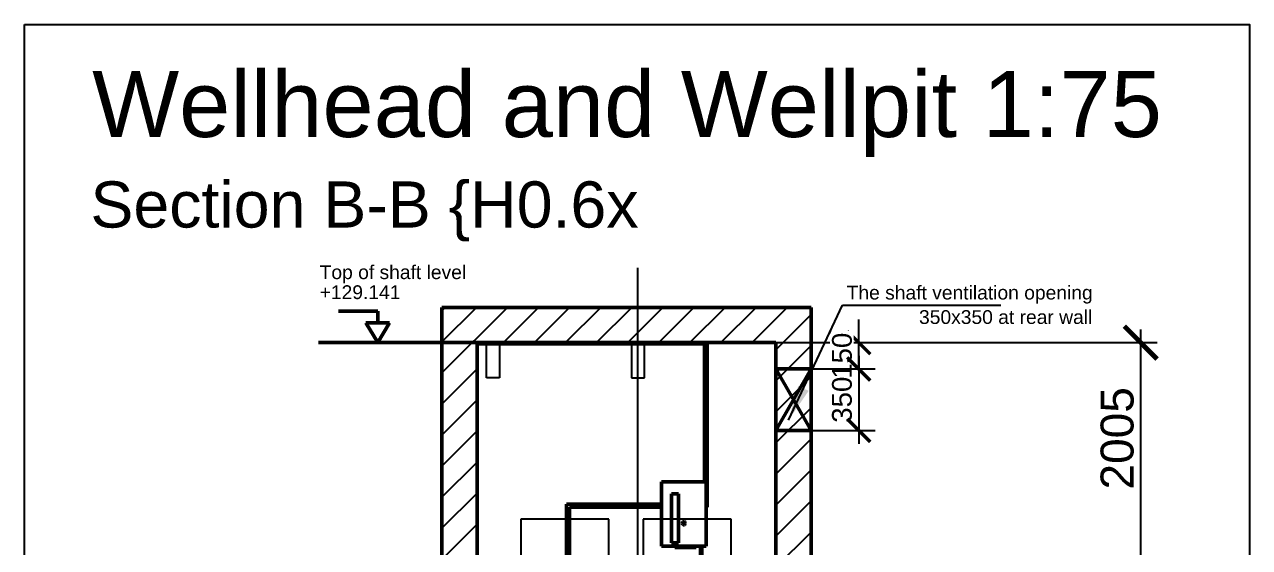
# Model space of a CAD drawing. Header units: millimetres. Extents: x -2854 to 202754, y -48725 to 27067.
# Drawn here: x 47249 to 54217, y 4476 to 7450 of the extents above; entities that cross this region are included whole.
import ezdxf
from ezdxf.enums import TextEntityAlignment as Align

# ---------------------------------------------------------------- set-up
doc = ezdxf.new("R2010")
doc.units = ezdxf.units.MM
doc.linetypes.add('AM_ISO02W050', pattern=[7.5, 6, -1.5])
doc.linetypes.add('AM_ISO08W050', pattern=[18, 12, -1.5, 3, -1.5])
for name, color, linetype, lineweight in [('AM_0', 7, 'Continuous', 50), ('AM_5', 3, 'Continuous', 25), ('AM_8', 1, 'Continuous', 25), ('LDBeams-AM_3', 6, 'AM_ISO02W050', 25), ('LDCar-AM_0', 7, 'Continuous', 50), ('LDElectricalComponents-AM_0', 7, 'Continuous', 50), ('LDForces-AM_0', 7, 'Continuous', 50), ('LDGovernor-AM_0', 7, 'Continuous', 50), ('LDRefugeSpace-AM_3', 6, 'AM_ISO02W050', 25), ('LDShaft-AM_0', 7, 'Continuous', 50), ('LDShaft-AM_5', 3, 'Continuous', 25), ('LDShaft-AM_7', 4, 'AM_ISO08W050', 25)]:
    doc.layers.add(name, color=color, linetype=linetype, lineweight=lineweight)
doc.layers.add('AM_VIEWS', color=1, linetype='Continuous', lineweight=25, plot=False)
doc.styles.add('LD', font='ARIALUNI.ttf')
doc.dimstyles.new('LIFT', dxfattribs={"dimtxt": 2.5, "dimasz": 2.5, "dimexe": 1.25, "dimexo": 0, "dimgap": 0.5, "dimtad": 1, "dimdec": 0, "dimzin": 1, "dimdsep": 46, "dimtxsty": 'LD', "dimblk": 'ARCHTICK', "dimcen": 0, "dimdle": 1, "dimclrd": 3, "dimclre": 3, "dimclrt": 4, "dimadec": 0, "dimazin": 0, "dimtp": 0.1, "dimtm": 0.1, "dimtfac": 0.71, "dimtdec": 0, "dimtix": 1, "dimtmove": 0, "dimatfit": 3, "dimfxl": 1, "dimtolj": 1, "dimarcsym": 0})
doc.dimstyles.new('LIFT$0', dxfattribs={"dimtxt": 2.5, "dimasz": 2.5, "dimexe": 1.25, "dimexo": 0, "dimgap": 0.5, "dimtad": 1, "dimdec": 0, "dimzin": 1, "dimdsep": 46, "dimtxsty": 'LD', "dimblk1": 'ARCHTICK', "dimblk2": 'ARCHTICK', "dimsah": 1, "dimcen": 0, "dimdle": 1, "dimclrd": 3, "dimclre": 3, "dimclrt": 4, "dimadec": 0, "dimazin": 0, "dimtp": 0.1, "dimtm": 0.1, "dimtfac": 0.71, "dimtdec": 0, "dimtix": 1, "dimtmove": 0, "dimatfit": 3, "dimfxl": 1, "dimtolj": 1, "dimarcsym": 0})

# ---------------------------------------------------------------- blocks, each defined once
blk = doc.blocks.new('LD_20260610085845_000001B2')
at = {"layer": 'LDShaft-AM_0'}
for p, q in [((-80, 24391), (-200, 24391)), ((-200, 24391), (-200, 21590)), ((0, 24391), (-80, 24391)), ((1900, 24391), (0, 24391)), ((1900, 18770), (1900, 24391)), ((0, 21590), (0, 24191)), ((0, 24191), (1700, 24191)), ((1700, 24191), (1700, 18770)), ((-200, 21590), (-200, 19370)), ((-200, 21590), (-80, 21590)), ((-80, 21590), (0, 21590)), ((0, 21560), (0, 21590)), ((-200, 19300), (-700, 19300)), ((-700, 19300), (-700, 19100)), ((-80, 19300), (-200, 19300)), ((0, 19300), (-80, 19300)), ((0, 18770), (0, 19300)), ((-700, 19100), (-200, 19100)), ((-200, 19100), (-200, 18770)), ((-200, 18770), (-80, 18770)), ((-80, 18770), (0, 18770)), ((1700, 18770), (1900, 18770))]:
    blk.add_line(p, q, dxfattribs=at)
blk = doc.blocks.new('LD_20260610085845_000001BC')
at = {"layer": 'LDShaft-AM_7'}
blk.add_line((0, -1091), (0, 4980), dxfattribs=at)
blk = doc.blocks.new('LD_20260610085845_000001BE')
at = {"layer": 'LDElectricalComponents-AM_0'}
for p, q in [((384, 23791), (-909, 23791)), ((-909, 23783), (384, 23783)), ((400, 23791), (384, 23791)), ((384, 23783), (400, 23783)), ((384, 23783), (384, 22999)), ((400, 23783), (400, 23791)), ((400, 22871), (400, 23783)), ((139, 22871), (-400, 22871)), ((-400, 22871), (-400, 22855)), ((400, 22855), (400, 22871)), ((-400, 22855), (-400, 21786)), ((-384, 21786), (-384, 22855)), ((-384, 22855), (139, 22855)), ((393, 22855), (400, 22855)), ((-400, 19107), (-400, 18370)), ((-384, 18370), (-384, 19107))]:
    blk.add_line(p, q, dxfattribs=at)
blk = doc.blocks.new('LD_20260610085845_000001C1')
at = {"layer": 'LDRefugeSpace-AM_3'}
for p, q in [((250, 500), (-250, 500)), ((-250, 500), (-250, -500)), ((250, -500), (250, 500)), ((-250, -500), (250, -500))]:
    blk.add_line(p, q, dxfattribs=at)
blk = doc.blocks.new('LD_20260610085845_000001C3')
at = {"layer": 'LDGovernor-AM_0'}
for p, q in [((-127, 235), (-127, -130)), ((127, 235), (-127, 235)), ((127, -130), (127, 235)), ((-30, 166), (-70, 166)), ((-70, 166), (-70, -112)), ((-30, -112), (-30, 166)), ((-9.2, 3.8), (-10, 0)), ((-10, 0), (-9.2, -3.8)), ((-7.1, 7.1), (-9.2, 3.8)), ((-3.8, 9.2), (-7.1, 7.1)), ((0, 10), (-3.8, 9.2)), ((3.8, 9.2), (0, 10)), ((7.1, 7.1), (3.8, 9.2)), ((9.2, 3.8), (7.1, 7.1)), ((10, 0), (9.2, 3.8)), ((9.2, -3.8), (10, 0)), ((-9.2, -3.8), (-7.1, -7.1)), ((-7.1, -7.1), (-3.8, -9.2)), ((-3.8, -9.2), (0, -10)), ((0, -10), (3.8, -9.2)), ((3.8, -9.2), (7.1, -7.1)), ((7.1, -7.1), (9.2, -3.8)), ((-127, -130), (127, -130)), ((-70, -112), (-30, -112)), ((70, -130), (-50, -130)), ((-50, -130), (-50, -138)), ((-50, -138), (70, -138)), ((70, -138), (70, -130))]:
    blk.add_line(p, q, dxfattribs=at)
blk = doc.blocks.new('LD_20260610085845_000001C4')
at = {"layer": 'LDForces-AM_0'}
for p, q in [((1071, 23034), (1071, 23025)), ((1071.3, 23034), (1071.3, 23025)), ((1071.3, 23025), (1071.3, 23034)), ((1072.2, 23034), (1072.2, 23025)), ((1072.2, 23025), (1072.2, 23034)), ((1073.5, 23034), (1073.5, 23025)), ((1073.5, 23025), (1073.5, 23034)), ((1075, 23034), (1075, 23025)), ((1075, 23025), (1075, 23034)), ((1076.5, 23034), (1076.5, 23025)), ((1076.5, 23025), (1076.5, 23034)), ((1077.8, 23034), (1077.8, 23025)), ((1077.8, 23025), (1077.8, 23034)), ((1078.7, 23034), (1078.7, 23025)), ((1078.7, 23025), (1078.7, 23034)), ((1079, 23025), (1079, 23034)), ((1271, 23034), (1271, 22186)), ((1271.3, 23034), (1271.3, 22186)), ((1271.3, 22186), (1271.3, 23034)), ((1272.2, 23034), (1272.2, 22186)), ((1272.2, 22186), (1272.2, 23034)), ((1273.5, 23034), (1273.5, 22186)), ((1273.5, 22186), (1273.5, 23034)), ((1275, 23034), (1275, 22186)), ((1275, 22186), (1275, 23034)), ((1276.5, 23034), (1276.5, 22186)), ((1276.5, 22186), (1276.5, 23034)), ((1277.8, 23034), (1277.8, 22186)), ((1277.8, 22186), (1277.8, 23034)), ((1278.7, 23034), (1278.7, 22186)), ((1278.7, 22186), (1278.7, 23034)), ((1279, 22186), (1279, 23034)), ((1071, 22945), (1071, 22186)), ((1071.3, 22945), (1071.3, 22186)), ((1071.3, 22186), (1071.3, 22945)), ((1072.2, 22945), (1072.2, 22186)), ((1072.2, 22186), (1072.2, 22945)), ((1073.5, 22945), (1073.5, 22186)), ((1073.5, 22186), (1073.5, 22945)), ((1075, 22945), (1075, 22186)), ((1075, 22186), (1075, 22945)), ((1076.5, 22945), (1076.5, 22186)), ((1076.5, 22186), (1076.5, 22945)), ((1077.8, 22945), (1077.8, 22186)), ((1077.8, 22186), (1077.8, 22945)), ((1078.7, 22945), (1078.7, 22186)), ((1078.7, 22186), (1078.7, 22945)), ((1079, 22186), (1079, 22945)), ((1071, 19507), (1071, 19310)), ((1071.3, 19507), (1071.3, 19310)), ((1071.3, 19310), (1071.3, 19507)), ((1072.2, 19507), (1072.2, 19310)), ((1072.2, 19310), (1072.2, 19507)), ((1073.5, 19507), (1073.5, 19310)), ((1073.5, 19310), (1073.5, 19507)), ((1075, 19507), (1075, 19310)), ((1075, 19310), (1075, 19507)), ((1076.5, 19507), (1076.5, 19310)), ((1076.5, 19310), (1076.5, 19507)), ((1077.8, 19507), (1077.8, 19310)), ((1077.8, 19310), (1077.8, 19507)), ((1078.7, 19507), (1078.7, 19310)), ((1078.7, 19310), (1078.7, 19507)), ((1079, 19310), (1079, 19507)), ((1271, 19507), (1271, 18770)), ((1271.3, 19507), (1271.3, 18770)), ((1271.3, 18770), (1271.3, 19507)), ((1272.2, 19507), (1272.2, 18770)), ((1272.2, 18770), (1272.2, 19507)), ((1273.5, 19507), (1273.5, 18770)), ((1273.5, 18770), (1273.5, 19507)), ((1275, 19507), (1275, 18770)), ((1275, 18770), (1275, 19507)), ((1276.5, 19507), (1276.5, 18770)), ((1276.5, 18770), (1276.5, 19507)), ((1277.8, 19507), (1277.8, 18770)), ((1277.8, 18770), (1277.8, 19507)), ((1278.7, 19507), (1278.7, 18770)), ((1278.7, 18770), (1278.7, 19507)), ((1279, 18770), (1279, 19507)), ((1071, 19290), (1071, 18770)), ((1071.3, 19290), (1071.3, 18770)), ((1071.3, 18770), (1071.3, 19290)), ((1072.2, 19290), (1072.2, 18770)), ((1072.2, 18770), (1072.2, 19290)), ((1073.5, 19290), (1073.5, 18770)), ((1073.5, 18770), (1073.5, 19290)), ((1075, 19290), (1075, 18770)), ((1075, 18770), (1075, 19290)), ((1076.5, 19290), (1076.5, 18770)), ((1076.5, 18770), (1076.5, 19290)), ((1077.8, 19290), (1077.8, 18770)), ((1077.8, 18770), (1077.8, 19290)), ((1078.7, 19290), (1078.7, 18770)), ((1078.7, 18770), (1078.7, 19290)), ((1079, 18770), (1079, 19290))]:
    blk.add_line(p, q, dxfattribs=at)
blk = doc.blocks.new('LD_20260610085845_000001C8')
at = {"layer": 'LDBeams-AM_3'}
for p, q in [((-34.6, 200), (-37.5, 200)), ((-37.5, 200), (-37.5, 0)), ((-26.5, 200), (-34.6, 200)), ((-14.4, 200), (-26.5, 200)), ((0, 200), (-14.4, 200)), ((14.4, 200), (0, 200)), ((26.5, 200), (14.4, 200)), ((34.6, 200), (26.5, 200)), ((37.5, 200), (34.6, 200)), ((37.5, 0), (37.5, 200)), ((-37.5, 0), (-34.6, 0)), ((-34.6, 0), (-26.5, 0)), ((-26.5, 0), (-14.4, 0)), ((-14.4, 0), (0, 0)), ((0, 0), (14.4, 0)), ((14.4, 0), (26.5, 0)), ((26.5, 0), (34.6, 0)), ((34.6, 0), (37.5, 0))]:
    blk.add_line(p, q, dxfattribs=at)
blk = doc.blocks.new('LD_20260610085845_000001CC')
at = {"layer": 'LDBeams-AM_3'}
for p, q in [((-34.6, 200), (-37.5, 200)), ((-37.5, 200), (-37.5, 0)), ((-26.5, 200), (-34.6, 200)), ((-14.4, 200), (-26.5, 200)), ((0, 200), (-14.4, 200)), ((14.4, 200), (0, 200)), ((26.5, 200), (14.4, 200)), ((34.6, 200), (26.5, 200)), ((37.5, 200), (34.6, 200)), ((37.5, 0), (37.5, 200)), ((-37.5, 0), (-34.6, 0)), ((-34.6, 0), (-26.5, 0)), ((-26.5, 0), (-14.4, 0)), ((-14.4, 0), (0, 0)), ((0, 0), (14.4, 0)), ((14.4, 0), (26.5, 0)), ((26.5, 0), (34.6, 0)), ((34.6, 0), (37.5, 0))]:
    blk.add_line(p, q, dxfattribs=at)
blk = doc.blocks.new('LD_20260610085845_000001D2')
at = {"layer": 'LDRefugeSpace-AM_3'}
for p, q in [((250, 500), (-250, 500)), ((-250, 500), (-250, -500)), ((250, -500), (250, 500)), ((-250, -500), (250, -500))]:
    blk.add_line(p, q, dxfattribs=at)
blk = doc.blocks.new('LD_20260610085845_000001DA')
at = {"layer": 'AM_8'}
for p, q in [((-200, 24018.4), (172.6, 24391)), ((-200, 24195.2), (-4.2, 24391)), ((-200, 24372), (-181, 24391)), ((149.4, 24191), (349.4, 24391)), ((326.1, 24191), (526.1, 24391)), ((502.9, 24191), (702.9, 24391)), ((679.7, 24191), (879.7, 24391)), ((856.5, 24191), (1056.5, 24391)), ((1033.3, 24191), (1233.3, 24391)), ((1210, 24191), (1410, 24391)), ((1386.8, 24191), (1586.8, 24391)), ((1563.6, 24191), (1763.6, 24391)), ((1700, 24150.6), (1900, 24350.6)), ((1700, 23973.9), (1900, 24173.9)), ((-200, 23841.6), (0, 24041.6)), ((1700, 23797.1), (1900, 23997.1)), ((-200, 23664.9), (0, 23864.9)), ((1700, 23620.3), (1900, 23820.3)), ((-200, 23488.1), (0, 23688.1)), ((1700, 23443.5), (1900, 23643.5)), ((-200, 23311.3), (0, 23511.3)), ((1700, 23266.8), (1900, 23466.8)), ((-200, 23134.5), (0, 23334.5)), ((1700, 23090), (1900, 23290)), ((-200, 22957.7), (0, 23157.7)), ((1700, 22913.2), (1900, 23113.2)), ((-200, 22781), (0, 22981)), ((1700, 22736.4), (1900, 22936.4)), ((-200, 22604.2), (0, 22804.2)), ((1700, 22559.7), (1900, 22759.7)), ((-200, 22427.4), (0, 22627.4)), ((1700, 22382.9), (1900, 22582.9)), ((-200, 22250.6), (0, 22450.6)), ((1700, 22206.1), (1900, 22406.1)), ((-200, 22073.9), (0, 22273.9)), ((1700, 22029.3), (1900, 22229.3)), ((-200, 21897.1), (0, 22097.1)), ((1700, 21852.5), (1900, 22052.5)), ((-200, 21720.3), (0, 21920.3)), ((1700, 21675.8), (1900, 21875.8)), ((-153.5, 21590), (0, 21743.5)), ((1700, 21499), (1900, 21699)), ((1700, 21322.2), (1900, 21522.2)), ((1700, 21145.4), (1900, 21345.4)), ((1700, 20968.7), (1900, 21168.7)), ((1700, 20791.9), (1900, 20991.9)), ((1700, 20615.1), (1900, 20815.1)), ((1700, 20438.3), (1900, 20638.3)), ((1700, 20261.6), (1900, 20461.6)), ((1700, 20084.8), (1900, 20284.8)), ((1700, 19908), (1900, 20108)), ((1700, 19731.2), (1900, 19931.2)), ((1700, 19554.4), (1900, 19754.4)), ((1700, 19377.7), (1900, 19577.7)), ((1700, 19200.9), (1900, 19400.9)), ((-700, 19275.8), (-675.8, 19300)), ((-699, 19100), (-499, 19300)), ((-522.2, 19100), (-322.2, 19300)), ((-345.4, 19100), (-145.4, 19300)), ((-200, 19068.7), (0, 19268.7)), ((1700, 19024.1), (1900, 19224.1)), ((-200, 18891.9), (0, 19091.9)), ((1700, 18847.3), (1900, 19047.3)), ((-145.1, 18770), (0, 18915.1)), ((1799.4, 18770), (1900, 18870.6))]:
    blk.add_line(p, q, dxfattribs=at)
blk = doc.blocks.new('_ArchTick')
at = {"color": 0, "linetype": 'ByBlock', "const_width": 0.15}
blk.add_lwpolyline([(-0.5, -0.5), (0.5, 0.5)], dxfattribs=at)
blk = doc.blocks.new('*D2844')
at = {"layer": 'Defpoints', "color": 0, "transparency": 16777216}
for p in [(50738.7, 5641), (53598.7, 5641), (50738.7, 3636)]:
    blk.add_point(p, dxfattribs=at)
at = {"layer": 'LDShaft-AM_5', "color": 3, "lineweight": -2, "transparency": 16777216}
for p, q in [((53598.7, 3561), (53598.7, 5716)), ((50738.7, 5641), (53692.4, 5641)), ((50738.7, 3636), (53692.4, 3636))]:
    blk.add_line(p, q, dxfattribs=at)
at = {"layer": 'LDShaft-AM_5', "color": 3, "lineweight": -2, "transparency": 16777216, "xscale": 187.5, "yscale": 187.5, "zscale": 187.5}
for p, rotation in [((53598.7, 5641), 90), ((53598.7, 3636), 270)]:
    blk.add_blockref('_ArchTick', p, dxfattribs=dict(at, rotation=rotation))
at = {"layer": 'LDShaft-AM_5', "color": 4, "transparency": 16777216, "insert": (53465.4, 5096.4), "char_height": 187.5, "attachment_point": 5, "rotation": 90, "style": 'LD'}
blk.add_mtext('\\A1;2005', dxfattribs=at)
blk = doc.blocks.new('LD_20260610085845_000001B6')
at = {"layer": 'LDBeams-AM_3'}
for p, q in [((-34.6, 200), (-37.5, 200)), ((-37.5, 200), (-37.5, 0)), ((-26.5, 200), (-34.6, 200)), ((-14.4, 200), (-26.5, 200)), ((0, 200), (-14.4, 200)), ((14.4, 200), (0, 200)), ((26.5, 200), (14.4, 200)), ((34.6, 200), (26.5, 200)), ((37.5, 200), (34.6, 200)), ((37.5, 0), (37.5, 200)), ((-37.5, 0), (-34.6, 0)), ((-34.6, 0), (-26.5, 0)), ((-26.5, 0), (-14.4, 0)), ((-14.4, 0), (0, 0)), ((0, 0), (14.4, 0)), ((14.4, 0), (26.5, 0)), ((26.5, 0), (34.6, 0)), ((34.6, 0), (37.5, 0))]:
    blk.add_line(p, q, dxfattribs=at)
blk = doc.blocks.new('*D2867')
at = {"layer": 'AM_5', "color": 3, "lineweight": -2, "transparency": 16777216}
for p, q in [((51994.4, 5641), (51994.4, 5772.3)), ((51723.7, 5641), (52088.2, 5641)), ((51994.4, 5491), (51994.4, 5641)), ((51723.7, 5491), (52088.2, 5491)), ((51994.4, 5491), (51994.4, 5359.8))]:
    blk.add_line(p, q, dxfattribs=at)
at = {"layer": 'Defpoints', "color": 0, "transparency": 16777216}
for p in [(51723.7, 5641), (51723.7, 5491)]:
    blk.add_point(p, dxfattribs=at)
at = {"layer": 'AM_5', "color": 3, "lineweight": -2, "transparency": 16777216, "xscale": 131.25, "yscale": 131.25, "zscale": 131.25}
for p, rotation in [((51994.4, 5641), 270), ((51994.4, 5491), 90)]:
    blk.add_blockref('_ArchTick', p, dxfattribs=dict(at, rotation=rotation))
at = {"layer": 'AM_5', "color": 4, "transparency": 16777216, "insert": (51899.5, 5566), "char_height": 112.5, "attachment_point": 5, "rotation": 90, "style": 'LD', "bg_fill": 3, "box_fill_scale": 1.1, "bg_fill_color": 256, "bg_fill_true_color": 13158600, "bg_fill_transparency": 0}
blk.add_mtext('\\A1;150', dxfattribs=at)
at = {"layer": 'Defpoints', "color": 0, "transparency": 16777216}
blk.add_point((51994.4, 5641), dxfattribs=at)
blk = doc.blocks.new('*D2868')
at = {"layer": 'Defpoints', "color": 0, "transparency": 16777216}
for p in [(51723.7, 5491), (51723.7, 5141), (51994.4, 5141)]:
    blk.add_point(p, dxfattribs=at)
at = {"layer": 'LDShaft-AM_5', "color": 3, "lineweight": -2, "transparency": 16777216}
for p, q in [((51994.4, 5566), (51994.4, 5066)), ((51723.7, 5491), (52088.2, 5491)), ((51723.7, 5141), (52088.2, 5141))]:
    blk.add_line(p, q, dxfattribs=at)
at = {"layer": 'LDShaft-AM_5', "color": 3, "lineweight": -2, "transparency": 16777216, "xscale": 131.25, "yscale": 131.25, "zscale": 131.25}
for p, rotation in [((51994.4, 5491), 90), ((51994.4, 5141), 270)]:
    blk.add_blockref('_ArchTick', p, dxfattribs=dict(at, rotation=rotation))
at = {"layer": 'LDShaft-AM_5', "color": 4, "transparency": 16777216, "insert": (51899.5, 5316), "char_height": 112.5, "attachment_point": 5, "rotation": 90, "style": 'LD'}
blk.add_mtext('\\A1;350', dxfattribs=at)
blk = doc.blocks.new('LD_ENTRY_FLOOR_L')
for p, q in [((-150, 250), (0, 0)), ((0, 0), (150, 250))]:
    blk.add_line(p, q)
at = {"layer": 'AM_0'}
for p, q in [((0, 398), (-500, 398)), ((0, 250), (0, 398)), ((150, 250), (-150, 250))]:
    blk.add_line(p, q, dxfattribs=at)

msp = doc.modelspace()

# ---------------------------------------------------------------- linework, layer by layer
at = {"layer": 'AM_0'}
msp.add_lwpolyline([(51723.7, 5491), (51723.7, 5141), (51523.7, 5141), (51523.7, 5491)], close=True, dxfattribs=at)
for points in [[(51723.7, 5491), (51523.7, 5141)], [(51723.7, 5141), (51523.7, 5491)]]:
    msp.add_lwpolyline(points, dxfattribs=at)
at = {"layer": 'AM_VIEWS'}
msp.add_lwpolyline([(47248.7, 7450), (54217.4, 7450), (54217.4, -1228.9), (47248.7, -1228.9)], close=True, dxfattribs=at)
at = {"layer": 'LDCar-AM_0'}
msp.add_line((49823.7, 5641), (48920.9, 5641), dxfattribs=at)

# ---------------------------------------------------------------- block references
for name, p in [('LD_20260610085845_000001BC', (50738.7, 1086)), ('LD_20260610085845_000001B2', (49823.7, -18550)), ('LD_20260610085845_000001DA', (49823.7, -18550)), ('LD_20260610085845_000001BE', (50732.7, -18150)), ('LD_20260610085845_000001C8', (50738.7, 5441)), ('LD_20260610085845_000001CC', (50738.7, 5441)), ('LD_20260610085845_000001C3', (50998.7, 4614)), ('LD_20260610085845_000001C1', (50322.7, 4136)), ('LD_20260610085845_000001D2', (51018.7, 4136)), ('LD_20260610085845_000001C4', (49823.7, -18550))]:
    msp.add_blockref(name, p)
at = {"xscale": -1, "rotation": 180}
msp.add_blockref('LD_20260610085845_000001B6', (49913.7, 5641), dxfattribs=at)
at = {"layer": 'LDCar-AM_0', "xscale": 0.4477729554972459, "yscale": 0.4477729554972459, "zscale": 0.4477729554972459}
msp.add_blockref('LD_ENTRY_FLOOR_L', (49258.2, 5641), dxfattribs=at)

# ---------------------------------------------------------------- texts
at = {"layer": 'LDCar-AM_0', "style": 'LD'}
for s, p in [('Top of shaft level', (48927.7, 5978.5)), ('+129.141', (48927.7, 5864.9)), ('The shaft ventilation opening', (51925.8, 5862.5)), ('350x350 at rear wall', (52337.5, 5723.4))]:
    msp.add_text(s, height=78.36, dxfattribs=at).set_placement(p, align=Align.BOTTOM_LEFT)
at = {"layer": 'LDShaft-AM_0', "color": 7, "style": 'LD'}
msp.add_text('Wellhead and Wellpit 1:75', height=375, dxfattribs=at).set_placement((47633.8, 6810))
at = {"layer": 'LDShaft-AM_0', "insert": (47623.7, 6216), "char_height": 375, "width": 6000, "attachment_point": 7, "style": 'LD'}
msp.add_mtext('\\fArial Unicode MS|b0|i0;\\l\\C7;\\H0.7x;\\SSection B-B {\\H0.6x;\\S', dxfattribs=at)

# ---------------------------------------------------------------- dimensions: what is measured, and where the dimension line sits
at = {"layer": 'LDShaft-AM_5'}
dim = msp.add_linear_dim(base=(53598.7, 5641), p1=(50738.7, 3636), p2=(50738.7, 5641), angle=90, dimstyle='LIFT', override={"dimscale": 75, "dimtxt": 2.5, "dimjust": 2, "dimtix": 0}, dxfattribs=at)
dim.commit()
dim.dimension.update_dxf_attribs({"geometry": '*D2844', "text_midpoint": (53465.4, 5096.4)})

# ---------------------------------------------------------------- next in the draw order: dimensions: what is measured, and where the dimension line sits
at = {"layer": 'AM_5'}
dim = msp.add_linear_dim(base=(51994.4, 5641), p1=(51723.7, 5491), p2=(51723.7, 5641), angle=90, dimstyle='LIFT$0', override={"dimscale": 75, "dimtxt": 1.5, "dimasz": 1.75, "dimpost": '', "dimtfill": 1, "dimtfillclr": 256}, dxfattribs=at)
dim.commit()
dim.dimension.update_dxf_attribs({"geometry": '*D2867', "text_midpoint": (51899.5, 5566)})

# ---------------------------------------------------------------- next in the draw order: dimensions: what is measured, and where the dimension line sits
at = {"layer": 'LDShaft-AM_5'}
dim = msp.add_linear_dim(base=(51994.4, 5141), p1=(51723.7, 5491), p2=(51723.7, 5141), angle=90, dimstyle='LIFT$0', override={"dimscale": 75, "dimtxt": 1.5, "dimasz": 1.75, "dimblk": 'ArchTick', "dimsah": 0}, dxfattribs=at)
dim.commit()
dim.dimension.update_dxf_attribs({"geometry": '*D2868', "text_midpoint": (51899.5, 5316)})

# ---------------------------------------------------------------- next in the draw order: leaders
at = {"layer": 'AM_0'}
msp.add_leader([(51594.6, 5199.6), (51903, 5854.1), (52801.9, 5854.1)], dimstyle='LIFT', override={"dimasz": 200}, dxfattribs=at)

doc.saveas('drawing.dxf')
